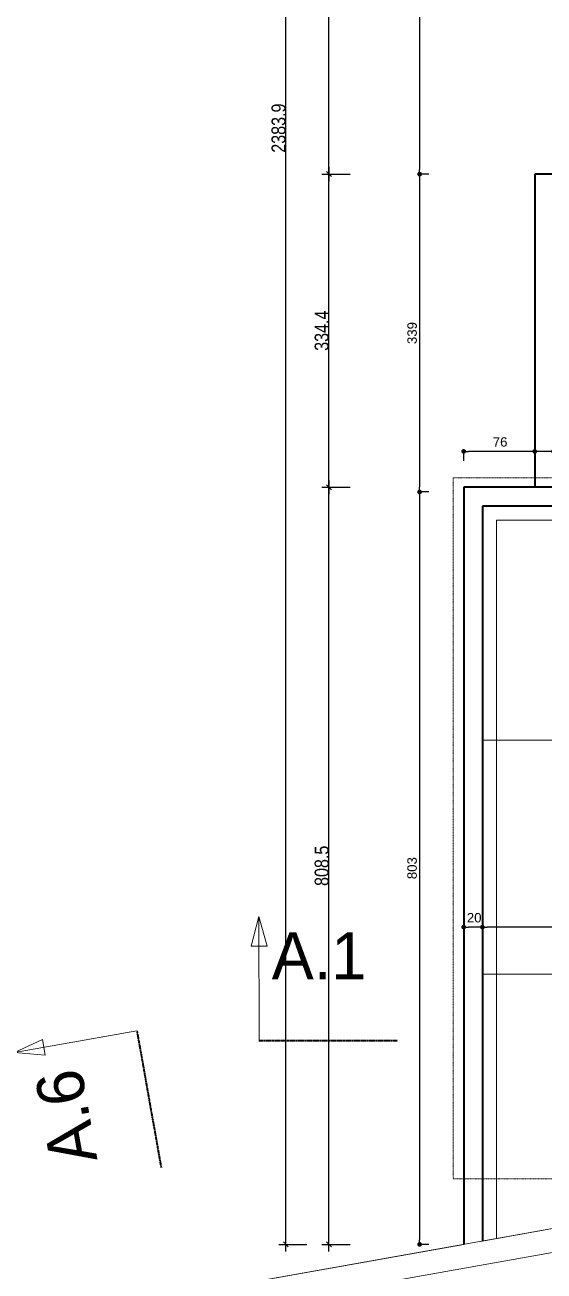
# Model space of a CAD drawing. Header units: centimetres. Extents: x -4990 to 114398, y -61489 to -12305.
# Drawn here: x 29133 to 29688, y -33322 to -31991 of the extents above; entities that cross this region are included whole.
import ezdxf

# ---------------------------------------------------------------- set-up
doc = ezdxf.new("R2010")
doc.units = ezdxf.units.CM
doc.header["$LTSCALE"] = 0.5
doc.linetypes.add('Style de ligne -1', pattern=[0.41664, 0.20828, -0.20836])
doc.linetypes.add('Style de ligne -6', pattern=[1.04164, 0.625, -0.20828, 0.06943, -0.13893])
doc.layers.get('0').update_dxf_attribs({"linetype": 'CONTINUOUS'})
doc.layers.get('DEFPOINTS').update_dxf_attribs({"linetype": 'CONTINUOUS'})
for name, color, linetype in [('01_cote_gen', 4, 'CONTINUOUS'), ('3-BAT C-Niveau -2', 7, 'CONTINUOUS'), ('AA_COTES', 2, 'CONTINUOUS')]:
    doc.layers.add(name, color=color, linetype=linetype)
doc.styles.add('Futura Std Book', font='')
doc.styles.add('Helvetica', font='')
doc.styles.add('STYLE2', font='ARIALN.TTF')
doc.styles.get('Futura Std Book').set_extended_font_data('Futura Std Book')
doc.styles.get('Helvetica').set_extended_font_data('Helvetica')
doc.dimstyles.new('IS', dxfattribs={"dimtxt": 10.08724, "dimasz": 5.007446, "dimexe": 2, "dimexo": 10, "dimgap": 3, "dimtad": 1, "dimdec": 1, "dimtxsty": 'Helvetica', "dimblk": 'DOT', "dimblk1": 'DOT', "dimblk2": 'DOT', "dimcen": 0, "dimdle": 10, "dimazin": 0, "dimtfac": 0.8, "dimtdec": 1, "dimtix": 1, "dimtmove": 0, "dimatfit": 0, "dimldrblk": 'VW_FILLEDARROW-1', "dimfxl": 10, "dimfxlon": 1, "dimfrac": 2, "dimtolj": 1, "dimarcsym": 0})
doc.dimstyles.new('JB50', dxfattribs={"dimscale": 0.1, "dimtxt": 150, "dimasz": 15, "dimexe": 0.1, "dimexo": 0.1, "dimgap": 0.09, "dimtad": 1, "dimdec": 1, "dimdsep": 46, "dimtxsty": 'STYLE2', "dimblk1": 'BOND_G', "dimblk2": 'BOND_D', "dimsah": 1, "dimcen": 1.5, "dimdle": 0.01, "dimse1": 1, "dimse2": 1, "dimclrd": 4, "dimclre": 2, "dimclrt": 6, "dimazin": 2, "dimtfac": 2.333333, "dimtdec": 1, "dimtix": 1, "dimtmove": 2, "dimatfit": 3, "dimldrblk": 'BOND_G', "dimfxl": 1, "dimtolj": 1, "dimtzin": 0, "dimarcsym": 0})

# ---------------------------------------------------------------- blocks, each defined once
blk = doc.blocks.new('Groupe-97-1')
at = {"color": 7, "linetype": 'Continuous', "lineweight": 5}
for p, q in [((12316.5, -44896.3), (13070.4, -44753.6)), ((13070.4, -44753.6), (13114.4, -44986.4))]:
    blk.add_line(p, q, dxfattribs=at)
blk = doc.blocks.new('_DOT')
at = {"color": 0, "linetype": 'ByBlock', "lineweight": -2}
blk.add_line((-0.5, 0), (-1, 0), dxfattribs=at)
at = {"color": 0, "linetype": 'ByBlock', "const_width": 0.5}
blk.add_lwpolyline([(-0.25, 0, 1), (0.25, 0, 1)], format="xyb", close=True, dxfattribs=at)
blk = doc.blocks.new('*D2442')
at = {"layer": '3-BAT C-Niveau -2', "color": 0, "linetype": 'Continuous', "lineweight": -2, "transparency": 16777216}
for p, q in [((29565, -32489.9), (29553, -32489.9)), ((29555, -32494.9), (29555, -33288.4)), ((29565, -33293.4), (29553, -33293.4))]:
    blk.add_line(p, q, dxfattribs=at)
at = {"layer": 'DEFPOINTS', "color": 0, "linetype": 'Continuous', "transparency": 16777216}
for p in [(29607.1, -32489.9), (29555, -33293.4), (29602.1, -33293.4)]:
    blk.add_point(p, dxfattribs=at)
at = {"layer": '3-BAT C-Niveau -2', "color": 0, "linetype": 'Continuous', "lineweight": -2, "transparency": 16777216, "xscale": 5.007446289062499, "yscale": 5.007446289062499, "zscale": 5.007446289062499}
for p, rotation in [((29555, -32489.9), 90), ((29555, -33293.4), 270)]:
    blk.add_blockref('_DOT', p, dxfattribs=dict(at, rotation=rotation))
at = {"layer": '3-BAT C-Niveau -2', "color": 0, "linetype": 'Continuous', "lineweight": 5, "transparency": 16777216, "insert": (29547, -32891.6), "char_height": 10.09, "attachment_point": 5, "rotation": 90, "style": 'Helvetica'}
blk.add_mtext('\\A1;803', dxfattribs=at)
blk = doc.blocks.new('VW_FILLEDARROW-1')
at = {"color": 0, "linetype": 'Continuous', "lineweight": 5, "flags": 128}
blk.add_lwpolyline([(-2, 0.54), (0, 0), (-2, -0.54)], close=True, dxfattribs=at)
blk = doc.blocks.new('*D2443')
at = {"layer": '3-BAT C-Niveau -2', "color": 0, "linetype": 'Continuous', "lineweight": -2, "transparency": 16777216}
for p, q in [((29565, -32150.5), (29553, -32150.5)), ((29555, -32155.5), (29555, -32484.9)), ((29565, -32489.9), (29553, -32489.9))]:
    blk.add_line(p, q, dxfattribs=at)
at = {"layer": 'DEFPOINTS', "color": 0, "linetype": 'Continuous', "transparency": 16777216}
for p in [(29679, -32150.5), (29555, -32489.9), (29607.1, -32489.9)]:
    blk.add_point(p, dxfattribs=at)
at = {"layer": '3-BAT C-Niveau -2', "color": 0, "linetype": 'Continuous', "lineweight": -2, "transparency": 16777216, "xscale": 5.007446289062499, "yscale": 5.007446289062499, "zscale": 5.007446289062499}
for p, rotation in [((29555, -32150.5), 90), ((29555, -32489.9), 270)]:
    blk.add_blockref('_DOT', p, dxfattribs=dict(at, rotation=rotation))
at = {"layer": '3-BAT C-Niveau -2', "color": 0, "linetype": 'Continuous', "lineweight": 5, "transparency": 16777216, "insert": (29547, -32320.2), "char_height": 10.09, "attachment_point": 5, "rotation": 90, "style": 'Helvetica'}
blk.add_mtext('\\A1;339', dxfattribs=at)
blk = doc.blocks.new('*D2444')
at = {"layer": '3-BAT C-Niveau -2', "color": 0, "linetype": 'Continuous', "lineweight": -2, "transparency": 16777216}
for p, q in [((29565, -31631.5), (29553, -31631.5)), ((29555, -31636.5), (29555, -32145.5)), ((29565, -32150.5), (29553, -32150.5))]:
    blk.add_line(p, q, dxfattribs=at)
at = {"layer": 'DEFPOINTS', "color": 0, "linetype": 'Continuous', "transparency": 16777216}
for p in [(29838.2, -31631.5), (29555, -32150.5), (29679, -32150.5)]:
    blk.add_point(p, dxfattribs=at)
at = {"layer": '3-BAT C-Niveau -2', "color": 0, "linetype": 'Continuous', "lineweight": -2, "transparency": 16777216, "xscale": 5.007446289062499, "yscale": 5.007446289062499, "zscale": 5.007446289062499}
for p, rotation in [((29555, -31631.5), 90), ((29555, -32150.5), 270)]:
    blk.add_blockref('_DOT', p, dxfattribs=dict(at, rotation=rotation))
at = {"layer": '3-BAT C-Niveau -2', "color": 0, "linetype": 'Continuous', "lineweight": 5, "transparency": 16777216, "insert": (29547, -31891), "char_height": 10.09, "attachment_point": 5, "rotation": 90, "style": 'Helvetica'}
blk.add_mtext('\\A1;519', dxfattribs=at)
blk = doc.blocks.new('*D2589')
at = {"layer": '3-BAT C-Niveau -2', "color": 0, "linetype": 'Continuous', "lineweight": -2, "transparency": 16777216}
for p, q in [((29602.1, -32964.6), (29602.1, -32952.6)), ((29617.1, -32954.6), (29607.1, -32954.6)), ((29622.1, -32950.6), (29622.1, -32956.6))]:
    blk.add_line(p, q, dxfattribs=at)
at = {"layer": 'DEFPOINTS', "color": 0, "linetype": 'Continuous', "transparency": 16777216}
for p in [(29622.1, -32940.6), (29602.1, -32954.6), (29602.1, -33193.4)]:
    blk.add_point(p, dxfattribs=at)
at = {"layer": '3-BAT C-Niveau -2', "color": 0, "linetype": 'Continuous', "lineweight": -2, "transparency": 16777216, "xscale": 5.007446289062499, "yscale": 5.007446289062499, "zscale": 5.007446289062499, "rotation": 180}
blk.add_blockref('_DOT', (29602.1, -32954.6), dxfattribs=at)
at = {"layer": '3-BAT C-Niveau -2', "color": 0, "linetype": 'Continuous', "lineweight": -2, "transparency": 16777216, "xscale": 5.007446289062499, "yscale": 5.007446289062499, "zscale": 5.007446289062499}
blk.add_blockref('_DOT', (29622.1, -32954.6), dxfattribs=at)
at = {"layer": '3-BAT C-Niveau -2', "color": 0, "linetype": 'Continuous', "lineweight": 5, "transparency": 16777216, "insert": (29613.3, -32944.6), "char_height": 10.09, "attachment_point": 5, "style": 'Helvetica'}
blk.add_mtext('\\A1;20', dxfattribs=at)
blk = doc.blocks.new('*D2590')
at = {"layer": '3-BAT C-Niveau -2', "color": 0, "linetype": 'Continuous', "lineweight": -2, "transparency": 16777216}
for p, q in [((30122.1, -32944.6), (30122.1, -32956.6)), ((29622.1, -32950.6), (29622.1, -32956.6)), ((30117.1, -32954.6), (29627.1, -32954.6))]:
    blk.add_line(p, q, dxfattribs=at)
at = {"layer": 'DEFPOINTS', "color": 0, "linetype": 'Continuous', "transparency": 16777216}
for p in [(30122.1, -32909.6), (29622.1, -32940.6), (29622.1, -32954.6)]:
    blk.add_point(p, dxfattribs=at)
at = {"layer": '3-BAT C-Niveau -2', "color": 0, "linetype": 'Continuous', "lineweight": -2, "transparency": 16777216, "xscale": 5.007446289062499, "yscale": 5.007446289062499, "zscale": 5.007446289062499, "rotation": 180}
blk.add_blockref('_DOT', (29622.1, -32954.6), dxfattribs=at)
at = {"layer": '3-BAT C-Niveau -2', "color": 0, "linetype": 'Continuous', "lineweight": -2, "transparency": 16777216, "xscale": 5.007446289062499, "yscale": 5.007446289062499, "zscale": 5.007446289062499}
blk.add_blockref('_DOT', (30122.1, -32954.6), dxfattribs=at)
at = {"layer": '3-BAT C-Niveau -2', "color": 0, "linetype": 'Continuous', "lineweight": 5, "transparency": 16777216, "insert": (29901.9, -32944.6), "char_height": 10.09, "attachment_point": 5, "style": 'Helvetica'}
blk.add_mtext('\\A1;500', dxfattribs=at)
blk = doc.blocks.new('Groupe-152-1')
at = {"color": 7, "linetype": 'Continuous', "lineweight": 13}
for p, q in [((12155.1, -45244.6), (11891.7, -44551.6)), ((12254.6, -45366.8), (12560.4, -45561.2))]:
    blk.add_line(p, q, dxfattribs=at)
at = {"color": 7, "linetype": 'Continuous', "lineweight": 5, "flags": 128}
blk.add_lwpolyline([(11892.7, -44561.8), (11891.7, -44551.6), (11897.7, -44559.9)], close=True, dxfattribs=at)
at = {"color": 7, "linetype": 'Continuous', "lineweight": 13}
for centre, start, end in [((12388.8, -45155.8), 200.8091, 237.552), ((12694.5, -45350.2), 237.552, 280.7236)]:
    blk.add_arc(centre, 250, start, end, dxfattribs=at)
blk = doc.blocks.new('Groupe-160-1')
at = {"color": 7, "linetype": 'Continuous', "lineweight": 5}
blk.add_line((12477.1, -44607.8), (12607.3, -44583.1), dxfattribs=at)
at = {"color": 7, "linetype": 'Style de ligne -6', "lineweight": 35}
blk.add_line((12477, -44607.8), (12504.6, -44753.2), dxfattribs=at)
at = {"color": 7, "linetype": 'Continuous', "lineweight": 13, "flags": 128}
blk.add_lwpolyline([(12574.5, -44580.8), (12607.3, -44583.1), (12577.7, -44597.5)], close=True, dxfattribs=at)
at = {"color": 7, "insert": (12593.3, -44599.6), "char_height": 50.344, "width": 105.902, "attachment_point": 1, "rotation": 280.7313, "line_spacing_factor": 0.962448, "style": 'Futura Std Book'}
blk.add_mtext('\\pt32.91,65.8,98.725,131.8;A.1', dxfattribs=at)
blk = doc.blocks.new('*D2312')
at = {"layer": '3-BAT C-Niveau -2', "color": 0, "linetype": 'Continuous', "lineweight": -2, "transparency": 16777216}
for p, q in [((29678, -32436.6), (29678, -32448.6)), ((29602.1, -32456.6), (29602.1, -32444.6)), ((29673, -32446.6), (29607.1, -32446.6))]:
    blk.add_line(p, q, dxfattribs=at)
at = {"layer": 'DEFPOINTS', "color": 0, "linetype": 'Continuous', "transparency": 16777216}
for p in [(29678, -32377), (29602.1, -32446.6), (29602.1, -32532)]:
    blk.add_point(p, dxfattribs=at)
at = {"layer": '3-BAT C-Niveau -2', "color": 0, "linetype": 'Continuous', "lineweight": -2, "transparency": 16777216, "xscale": 5.007446289062499, "yscale": 5.007446289062499, "zscale": 5.007446289062499, "rotation": 180}
blk.add_blockref('_DOT', (29602.1, -32446.6), dxfattribs=at)
at = {"layer": '3-BAT C-Niveau -2', "color": 0, "linetype": 'Continuous', "lineweight": -2, "transparency": 16777216, "xscale": 5.007446289062499, "yscale": 5.007446289062499, "zscale": 5.007446289062499}
blk.add_blockref('_DOT', (29678, -32446.6), dxfattribs=at)
at = {"layer": '3-BAT C-Niveau -2', "color": 0, "linetype": 'Continuous', "lineweight": 5, "transparency": 16777216, "insert": (29641, -32436.6), "char_height": 10.09, "attachment_point": 5, "style": 'Helvetica'}
blk.add_mtext('\\A1;76', dxfattribs=at)
blk = doc.blocks.new('*D2313')
at = {"layer": '3-BAT C-Niveau -2', "color": 0, "linetype": 'Continuous', "lineweight": -2, "transparency": 16777216}
for p, q in [((29678, -32436.6), (29678, -32448.6)), ((29698, -32436.6), (29698, -32448.6)), ((29673, -32446.6), (29667.9, -32446.6)), ((29698, -32446.6), (29678, -32446.6)), ((29703, -32446.6), (29708, -32446.6))]:
    blk.add_line(p, q, dxfattribs=at)
at = {"layer": 'DEFPOINTS', "color": 0, "linetype": 'Continuous', "transparency": 16777216}
for p in [(29698, -32369), (29678, -32377), (29678, -32446.6)]:
    blk.add_point(p, dxfattribs=at)
at = {"layer": '3-BAT C-Niveau -2', "color": 0, "linetype": 'Continuous', "lineweight": -2, "transparency": 16777216, "xscale": 5.007446289062499, "yscale": 5.007446289062499, "zscale": 5.007446289062499}
blk.add_blockref('_DOT', (29678, -32446.6), dxfattribs=at)
at = {"layer": '3-BAT C-Niveau -2', "color": 0, "linetype": 'Continuous', "lineweight": -2, "transparency": 16777216, "xscale": 5.007446289062499, "yscale": 5.007446289062499, "zscale": 5.007446289062499, "rotation": 180}
blk.add_blockref('_DOT', (29698, -32446.6), dxfattribs=at)
at = {"layer": '3-BAT C-Niveau -2', "color": 0, "linetype": 'Continuous', "lineweight": 5, "transparency": 16777216, "insert": (29709.4, -32436.6), "char_height": 10.09, "attachment_point": 5, "style": 'Helvetica'}
blk.add_mtext('\\A1;20', dxfattribs=at)
blk = doc.blocks.new('Groupe-196-1')
at = {"color": 7, "linetype": 'Continuous', "lineweight": 5}
blk.add_line((11534.3, -44830.2), (11487.1, -44706.3), dxfattribs=at)
at = {"color": 7, "linetype": 'Style de ligne -6', "lineweight": 35}
blk.add_line((11534.3, -44830.2), (11672.6, -44777.6), dxfattribs=at)
at = {"color": 7, "linetype": 'Continuous', "lineweight": 13, "flags": 128}
blk.add_lwpolyline([(11490.6, -44739), (11487.1, -44706.3), (11506.4, -44732.9)], close=True, dxfattribs=at)
at = {"color": 7, "insert": (11505.9, -44717.2), "char_height": 50.344, "width": 105.902, "attachment_point": 1, "rotation": 20.824, "line_spacing_factor": 0.962448, "style": 'Futura Std Book'}
blk.add_mtext('\\pt32.91,67.461,101.19,134.92;A.6', dxfattribs=at)
blk = doc.blocks.new('Groupe-197-1')
at = {"color": 7, "linetype": 'Continuous', "lineweight": 5}
blk.add_line((12463, -44477.7), (12415.9, -44353.7), dxfattribs=at)
at = {"color": 7, "linetype": 'Style de ligne -6', "lineweight": 35}
blk.add_line((12463, -44477.7), (12324.6, -44530.2), dxfattribs=at)
at = {"color": 7, "linetype": 'Continuous', "lineweight": 13, "flags": 128}
blk.add_lwpolyline([(12419.4, -44386.4), (12415.9, -44353.7), (12435.2, -44380.3)], close=True, dxfattribs=at)
at = {"color": 7}
blk.add_blockref('Groupe-196-1', (0, 0), dxfattribs=at)
at = {"color": 7, "insert": (12302.1, -44414.9), "char_height": 50.344, "width": 105.902, "attachment_point": 1, "rotation": 20.7858, "line_spacing_factor": 0.962448, "style": 'Futura Std Book'}
blk.add_mtext('\\pt32.91,67.461,101.19,134.92;A.6', dxfattribs=at)
blk = doc.blocks.new('BOND_G')
at = {"layer": 'AA_COTES', "color": 0}
for p, q in [((0, -5), (0, 15)), ((5, 0), (-5, 0)), ((1.77, 1.77), (-1.77, -1.77))]:
    blk.add_line(p, q, dxfattribs=at)
blk = doc.blocks.new('BOND_D')
at = {"layer": 'AA_COTES', "color": 0}
for p, q in [((5, 0), (-5, 0)), ((-1.77, -1.77), (1.77, 1.77)), ((0, 5), (0, -15))]:
    blk.add_line(p, q, dxfattribs=at)
blk = doc.blocks.new('*D2991')
at = {"layer": '01_cote_gen', "color": 4, "lineweight": -2, "transparency": 16777216}
blk.add_line((29458.2, -33291.9), (29458.2, -32486.4), dxfattribs=at)
at = {"layer": 'DEFPOINTS', "color": 0}
for p in [(29458.2, -32484.9), (29644.8, -32484.9), (29602.1, -33293.4)]:
    blk.add_point(p, dxfattribs=at)
at = {"layer": '01_cote_gen', "color": 4, "lineweight": -2, "transparency": 16777216, "xscale": 1.5, "yscale": 1.5, "zscale": 1.5}
for name, p, rotation in [('BOND_D', (29458.2, -32484.9), 90), ('BOND_G', (29458.2, -33293.4), 270)]:
    blk.add_blockref(name, p, dxfattribs=dict(at, rotation=rotation))
at = {"layer": '01_cote_gen', "color": 6, "transparency": 16777216, "insert": (29450.5, -32889.1), "char_height": 15, "attachment_point": 5, "rotation": 90, "style": 'STYLE2'}
blk.add_mtext('\\A1;808.5', dxfattribs=at)
blk = doc.blocks.new('*D2992')
at = {"layer": '01_cote_gen', "color": 4, "lineweight": -2, "transparency": 16777216}
blk.add_line((29458.2, -32483.4), (29458.2, -32152), dxfattribs=at)
at = {"layer": 'DEFPOINTS', "color": 0}
for p in [(29458.2, -32150.5), (29678, -32150.5), (29663.4, -32484.9)]:
    blk.add_point(p, dxfattribs=at)
at = {"layer": '01_cote_gen', "color": 4, "lineweight": -2, "transparency": 16777216, "xscale": 1.5, "yscale": 1.5, "zscale": 1.5}
for name, p, rotation in [('BOND_D', (29458.2, -32150.5), 90), ('BOND_G', (29458.2, -32484.9), 270)]:
    blk.add_blockref(name, p, dxfattribs=dict(at, rotation=rotation))
at = {"layer": '01_cote_gen', "color": 6, "transparency": 16777216, "insert": (29450.5, -32317.7), "char_height": 15, "attachment_point": 5, "rotation": 90, "style": 'STYLE2'}
blk.add_mtext('\\A1;334.4', dxfattribs=at)
blk = doc.blocks.new('*D2993')
at = {"layer": '01_cote_gen', "color": 4, "lineweight": -2, "transparency": 16777216}
blk.add_line((29458.2, -32149), (29458.2, -31635), dxfattribs=at)
at = {"layer": 'DEFPOINTS', "color": 0}
for p in [(29458.2, -31633.5), (29922, -31633.5), (29678, -32150.5)]:
    blk.add_point(p, dxfattribs=at)
at = {"layer": '01_cote_gen', "color": 4, "lineweight": -2, "transparency": 16777216, "xscale": 1.5, "yscale": 1.5, "zscale": 1.5}
for name, p, rotation in [('BOND_D', (29458.2, -31633.5), 90), ('BOND_G', (29458.2, -32150.5), 270)]:
    blk.add_blockref(name, p, dxfattribs=dict(at, rotation=rotation))
at = {"layer": '01_cote_gen', "color": 6, "transparency": 16777216, "insert": (29450.5, -31892), "char_height": 15, "attachment_point": 5, "rotation": 90, "style": 'STYLE2'}
blk.add_mtext('\\A1;517.1', dxfattribs=at)
blk = doc.blocks.new('*D2995')
at = {"layer": '01_cote_gen', "color": 4, "lineweight": -2, "transparency": 16777216}
blk.add_line((29412.1, -33291.9), (29412.1, -30910.9), dxfattribs=at)
at = {"layer": 'DEFPOINTS', "color": 0}
for p in [(29412.1, -30909.4), (30160.8, -30909.4), (29602.1, -33293.4)]:
    blk.add_point(p, dxfattribs=at)
at = {"layer": '01_cote_gen', "color": 4, "lineweight": -2, "transparency": 16777216, "xscale": 1.5, "yscale": 1.5, "zscale": 1.5}
for name, p, rotation in [('BOND_D', (29412.1, -30909.4), 90), ('BOND_G', (29412.1, -33293.4), 270)]:
    blk.add_blockref(name, p, dxfattribs=dict(at, rotation=rotation))
at = {"layer": '01_cote_gen', "color": 6, "transparency": 16777216, "insert": (29404.4, -32101.4), "char_height": 15, "attachment_point": 5, "rotation": 90, "style": 'STYLE2'}
blk.add_mtext('\\A1;2383.9', dxfattribs=at)

msp = doc.modelspace()

# ---------------------------------------------------------------- linework, layer by layer
at = {"layer": '3-BAT C-Niveau -2', "color": 7, "linetype": 'Continuous', "lineweight": 35}
for p, q in [((29838.206, -32150.537), (29677.959, -32150.537)), ((29677.959, -32150.537), (29677.959, -32484.724)), ((29602.069, -32484.915), (29602.069, -33293.37)), ((30160.821, -32484.915), (29602.069, -32484.915)), ((29622.069, -32504.915), (29622.069, -33289.814)), ((30180.821, -32504.915), (29622.069, -32504.915))]:
    msp.add_line(p, q, dxfattribs=at)
at = {"layer": '3-BAT C-Niveau -2', "color": 7, "linetype": 'Continuous', "lineweight": 5}
for p, q in [((29838.206, -32150.537), (29677.959, -32150.537)), ((29677.959, -32150.537), (29677.959, -32484.724)), ((29602.069, -32484.915), (29602.069, -33293.37)), ((29838.206, -32484.915), (29602.069, -32484.915)), ((29622.069, -32504.915), (29622.069, -33289.814)), ((30180.821, -32504.915), (29622.069, -32504.915)), ((29892.934, -33241.657), (29620.069, -33290.169)), ((29905.485, -33264.817), (29175.538, -33394.595)), ((29602.069, -33293.37), (29171.162, -33369.981))]:
    msp.add_line(p, q, dxfattribs=at)
at = {"layer": '3-BAT C-Niveau -2', "color": 7, "linetype": 'Continuous', "lineweight": 13}
msp.add_line((29892.934, -33241.657), (29171.162, -33369.981), dxfattribs=at)
at = {"layer": '3-BAT C-Niveau -2', "color": 7, "linetype": 'Continuous', "lineweight": 18}
msp.add_line((29905.485, -33264.817), (29175.538, -33394.595), dxfattribs=at)
at = {"layer": '3-BAT C-Niveau -2', "color": 1, "linetype": 'Style de ligne -1', "lineweight": 13, "true_color": 0xff0000, "flags": 128}
msp.add_lwpolyline([(31905.952, -33223.45), (31905.952, -32992.67), (31615.821, -32992.67), (31615.821, -33223.434), (29590.877, -33223.434), (29590.877, -32474.915), (29824.821, -32474.915), (29824.821, -31623.45), (34494.83, -31623.45), (34494.83, -32370.925), (34323.037, -32370.925), (34323.037, -33223.45)], close=True, dxfattribs=at)
at = {"layer": '3-BAT C-Niveau -2', "color": 7, "linetype": 'Continuous', "lineweight": 5, "flags": 128}
for points in [[(30122.069, -32754.915), (29622.069, -32754.915), (29622.069, -32504.915), (30122.069, -32504.915)], [(30122.069, -33004.915), (29622.069, -33004.915), (29622.069, -32754.915), (30122.069, -32754.915)]]:
    msp.add_lwpolyline(points, close=True, dxfattribs=at)

# ---------------------------------------------------------------- block references
at = {"layer": '3-BAT C-Niveau -2', "color": 7, "rotation": 79.27640525614329}
for name in ['Groupe-97-1', 'Groupe-160-1', 'Groupe-152-1', 'Groupe-197-1']:
    msp.add_blockref(name, (-16766.963, -37034.655), dxfattribs=at)

# ---------------------------------------------------------------- dimensions: what is measured, and where the dimension line sits
at = {"layer": '01_cote_gen'}
for base, p1, p2, picture, middle in [((29412.075, -30909.435), (29602.069, -33293.37), (30160.821, -30909.435), '*D2995', (29404.407, -32101.402)), ((29458.191, -31633.45), (29677.959, -32150.537), (29922.008, -31633.45), '*D2993', (29450.523, -31891.994)), ((29458.191, -32150.537), (29663.443, -32484.915), (29677.959, -32150.537), '*D2992', (29450.523, -32317.726)), ((29458.191, -32484.915), (29602.069, -33293.37), (29644.836, -32484.915), '*D2991', (29450.523, -32889.142))]:
    dim = msp.add_linear_dim(base=base, p1=p1, p2=p2, angle=90, dimstyle='JB50', dxfattribs=at)
    dim.commit()
    dim.dimension.update_dxf_attribs({"geometry": picture, "text_midpoint": middle})
at = {"layer": '3-BAT C-Niveau -2', "color": 7, "linetype": 'Continuous', "lineweight": 5}
for base, p1, p2, picture, middle in [((29555.037, -32150.537), (29838.206, -31631.45), (29678.959, -32150.537), '*D2444', (29546.994, -31890.994)), ((29555.037, -32489.915), (29678.959, -32150.537), (29607.069, -32489.915), '*D2443', (29546.994, -32320.226)), ((29555.037, -33293.37), (29607.069, -32489.915), (29602.069, -33293.37), '*D2442', (29546.994, -32891.642))]:
    dim = msp.add_linear_dim(base=base, p1=p1, p2=p2, angle=90, dimstyle='IS', override={"dimtxt": 10.08724, "dimdec": 0, "dimpost": '<>', "dimtxsty": 'Helvetica', "dimtmove": 2}, dxfattribs=at)
    dim.commit()
    dim.dimension.update_dxf_attribs({"geometry": picture, "text_midpoint": middle})
for base, p1, p2, override, picture, middle in [((29677.959, -32446.578), (29697.959, -32369.047), (29677.959, -32377.047), {"dimtxt": 10.08724, "dimdec": 0, "dimpost": '<>', "dimtxsty": 'Helvetica', "dimtix": 0, "dimtmove": 2}, '*D2313', (29709.404, -32436.593)), ((29602.069, -32446.578), (29677.959, -32377.047), (29602.069, -32532.047), {"dimtxt": 10.08724, "dimdec": 0, "dimpost": '<>', "dimtxsty": 'Helvetica', "dimtmove": 2}, '*D2312', (29641.045, -32436.593)), ((29622.069, -32954.578), (30122.069, -32909.578), (29622.069, -32940.578), {"dimtxt": 10.08724, "dimdec": 0, "dimpost": '<>', "dimtxsty": 'Helvetica', "dimtmove": 2}, '*D2590', (29901.864, -32944.593)), ((29602.069, -32954.578), (29622.069, -32940.578), (29602.069, -33193.435), {"dimtxt": 10.08724, "dimdec": 0, "dimpost": '<>', "dimtxsty": 'Helvetica', "dimtmove": 2}, '*D2589', (29613.261, -32944.593))]:
    dim = msp.add_linear_dim(base=base, p1=p1, p2=p2, dimstyle='IS', override=override, dxfattribs=at)
    dim.commit()
    dim.dimension.update_dxf_attribs({"geometry": picture, "text_midpoint": middle, "dimtype": 160})

doc.saveas('drawing.dxf')
